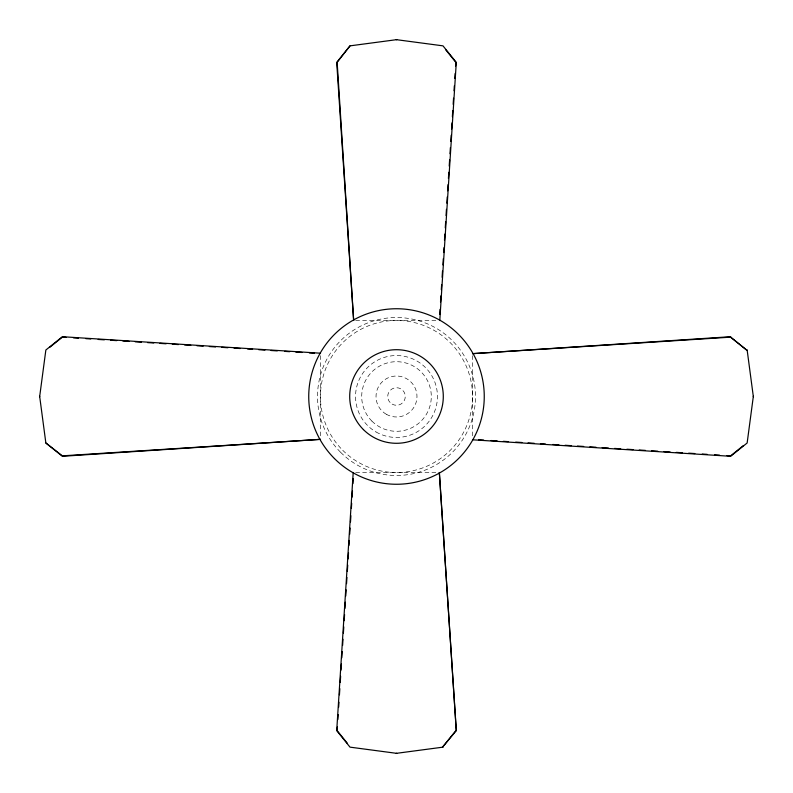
<?xml version="1.0" encoding="UTF-8"?>
<svg xmlns="http://www.w3.org/2000/svg" width="793" height="793" viewBox="0 0 793 793"><rect width="100%" height="100%" fill="white"/><g stroke="black" fill="none" stroke-linecap="round" stroke-linejoin="round"><path stroke-width="0.59" stroke-dasharray="3.96 2.97" d="M355.67 320.511L437.33 320.511M355.67 472.489L437.33 472.489M472.489 355.67L472.489 437.33M320.511 355.67L320.511 437.33M386.26 414.233A20.479 20.479 0 0 0 416.979 396.5A20.479 20.479 0 0 0 386.26 378.767A20.479 20.479 0 0 0 386.26 414.233M376.021 431.967A40.949 40.949 0 0 0 437.449 396.5A40.949 40.949 0 0 0 376.021 361.033A40.949 40.949 0 0 0 376.021 431.967M392.109 404.103A8.773 8.773 0 0 0 405.273 396.5A8.773 8.773 0 0 0 392.109 388.897A8.773 8.773 0 0 0 392.109 404.103M371.897 421.103A34.793 34.793 0 0 0 430.113 405.501A34.793 34.793 0 0 0 387.499 362.887A34.793 34.793 0 0 0 371.897 421.103M340.653 452.347A78.973 78.973 0 0 0 472.787 416.94A78.973 78.973 0 0 0 376.06 320.213A78.973 78.973 0 0 0 340.653 452.347M342.725 450.275A76.049 76.049 0 0 0 469.962 416.186A76.049 76.049 0 0 0 376.814 323.038A76.049 76.049 0 0 0 342.725 450.275"/><path stroke-width="1.19" d="M396.728 753.35L350.01 747.145L336.708 730.64L353.212 472.489M347.503 743.477L337.154 730.64L337.392 726.933M337.868 719.529L338.185 714.582M338.651 707.178L338.968 702.231M339.444 694.827L339.84 688.651M340.237 682.466L340.623 676.29M341.02 670.115L341.416 663.939M341.813 657.764L342.209 651.588M342.606 645.413L342.992 639.237M343.389 633.062L343.785 626.886M344.182 620.711L344.578 614.535M344.975 608.36L345.361 602.184M345.758 596.009L346.154 589.833M346.551 583.658L346.947 577.482M347.334 571.307L347.731 565.131M348.127 558.956L348.524 552.78M348.999 545.366L349.316 540.43M349.703 534.254L350.1 528.079M350.496 521.903L350.893 515.728M351.368 508.313L351.686 503.377M352.072 497.201L352.469 491.026M352.944 483.611L353.262 478.665M439.738 314.335L440.056 309.389M440.531 301.974L440.928 295.799M441.314 289.623L441.632 284.687M442.107 277.272L442.504 271.097M442.9 264.921L443.297 258.746M443.683 252.571L444.001 247.634M444.476 240.22L444.873 234.044M445.269 227.869L445.666 221.693M446.053 215.518L446.449 209.342M446.846 203.167L447.242 196.991M447.639 190.816L448.025 184.64M448.422 178.465L448.818 172.289M449.215 166.114L449.611 159.938M450.008 153.763L450.394 147.587M450.791 141.412L451.187 135.236M451.584 129.061L451.98 122.885M452.377 116.71L452.763 110.534M453.16 104.349L453.556 98.173M454.032 90.769L454.349 85.822M454.815 78.418L455.132 73.471M455.608 66.067L455.846 62.36L445.497 49.523M439.788 320.511L456.292 62.36L442.99 45.855L396.272 39.65M39.65 396.728L45.855 350.01L62.36 336.708L320.511 353.212M472.489 439.788L730.64 456.292L747.145 442.99L753.35 396.272M350.01 45.855L337.154 62.36L353.658 320.511L336.708 62.36L350.01 45.855L396.728 39.65M455.846 730.64L442.544 747.145L456.292 730.64L439.342 472.489L456.292 730.64M49.523 347.503L62.36 337.154L66.067 337.392M726.933 455.608L730.64 455.846L743.477 445.497M396.272 753.35L442.99 747.145M730.64 336.708L472.489 353.658L730.64 337.154L747.145 350.456L730.64 337.154M45.855 442.99L62.36 455.846L320.511 439.342L62.36 456.292L45.855 442.99L39.65 396.272M73.471 337.868L78.418 338.185M85.822 338.651L90.769 338.968M98.173 339.444L104.349 339.84M110.534 340.237L116.71 340.623M122.885 341.02L129.061 341.416M135.236 341.813L141.412 342.209M147.587 342.606L153.763 342.992M159.938 343.389L166.114 343.785M172.289 344.182L178.465 344.578M184.64 344.975L190.816 345.361M196.991 345.758L203.167 346.154M209.342 346.551L215.518 346.947M221.693 347.334L227.869 347.731M234.044 348.127L240.22 348.524M247.634 348.999L252.571 349.316M258.746 349.703L264.921 350.1M271.097 350.496L277.272 350.893M284.687 351.368L289.623 351.686M295.799 352.072L301.974 352.469M309.389 352.944L314.335 353.262M478.665 439.738L483.611 440.056M491.026 440.531L497.201 440.928M503.377 441.314L508.313 441.632M515.728 442.107L521.903 442.504M528.079 442.9L534.254 443.297M540.43 443.683L545.366 444.001M552.78 444.476L558.956 444.873M565.131 445.269L571.307 445.666M577.482 446.053L583.658 446.449M589.833 446.846L596.009 447.242M602.184 447.639L608.36 448.025M614.535 448.422L620.711 448.818M626.886 449.215L633.062 449.611M639.237 450.008L645.413 450.394M651.588 450.791L657.764 451.187M663.939 451.584L670.115 451.98M676.29 452.377L682.466 452.763M688.651 453.16L694.827 453.556M702.231 454.032L707.178 454.349M714.582 454.815L719.529 455.132M747.145 350.01L753.35 396.728M363.412 429.588A46.797 46.797 0 0 0 441.701 408.613A46.797 46.797 0 0 0 384.387 351.299A46.797 46.797 0 0 0 363.412 429.588M334.448 458.552A87.745 87.745 0 0 0 481.262 419.21A87.745 87.745 0 0 0 373.79 311.738A87.745 87.745 0 0 0 334.448 458.552"/></g></svg>
